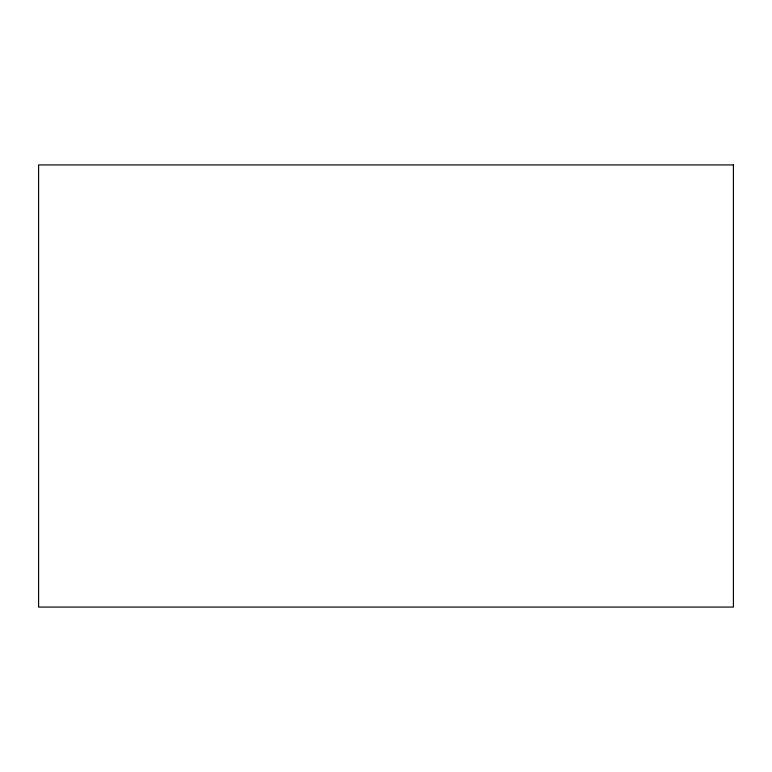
<?xml version="1.0" encoding="UTF-8"?>
<svg xmlns="http://www.w3.org/2000/svg" width="772" height="772" viewBox="0 0 772 772"><rect width="100%" height="100%" fill="white"/><g stroke="black" fill="none" stroke-linecap="round" stroke-linejoin="round"><path stroke-width="1.16" d="M733.4 164.928L38.6 164.928L38.6 607.072L733.4 607.072L733.4 164.928"/></g></svg>
